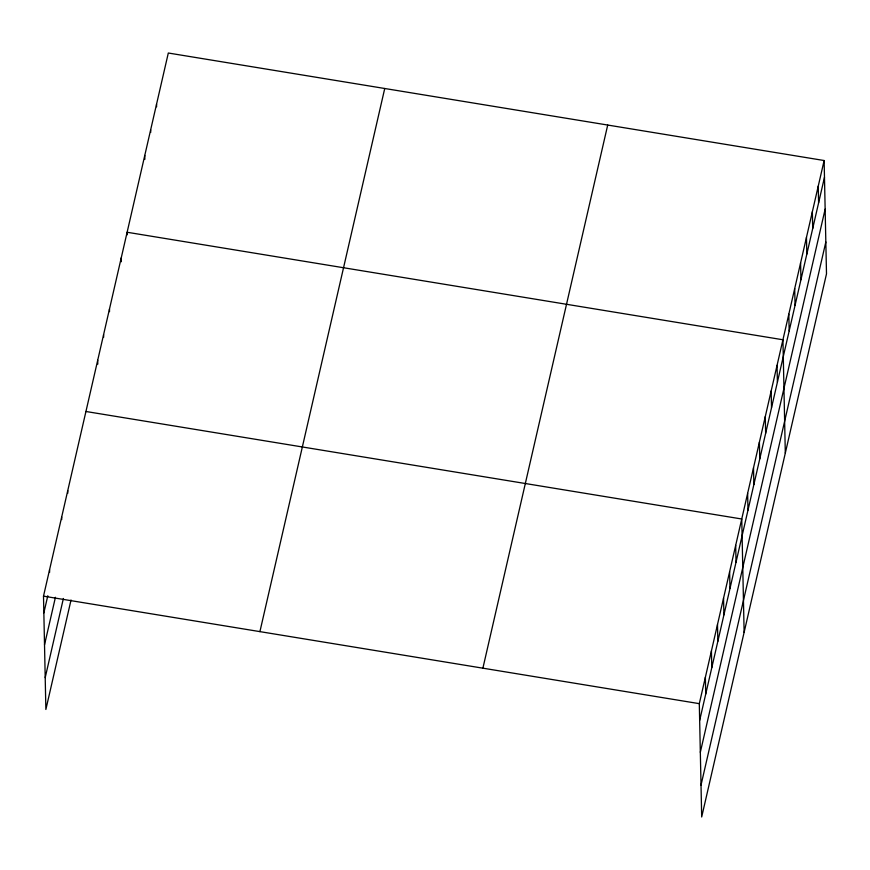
<?xml version="1.0" encoding="UTF-8"?>
<svg xmlns="http://www.w3.org/2000/svg" width="870" height="870" viewBox="0 0 870 870"><rect width="100%" height="100%" fill="white"/><g stroke="black" fill="none" stroke-linecap="round" stroke-linejoin="round"><path stroke-width="1.3" d="M71.035 599.995L45.871 709.474L43.5 596.146L168.312 53.016L824.129 160.526L826.5 273.854L701.688 816.984L699.306 703.656L824.129 160.526M43.848 612.915L47.796 595.765M44.522 644.779L55.43 597.288M45.207 677.61L63.39 598.462M259.912 631.631L384.736 88.501M482.893 668.182L607.706 125.052M699.665 720.425L824.477 177.295M700.328 752.289L825.141 209.159M701.013 785.121L825.837 241.98M85.934 411.488L741.751 518.998L744.122 632.316M43.5 596.146L699.306 703.656M818.246 186.136L818.594 202.895M812.362 211.736L812.711 228.495M806.468 237.347L806.827 254.105M800.585 262.947L800.944 279.705M794.701 288.557L795.06 305.316M788.818 314.157L789.177 330.915M785.305 453.085L782.935 339.768L127.129 232.257L127.183 234.835M777.051 365.367L777.399 382.126M771.168 390.978L771.516 407.736M765.285 416.578L765.633 433.336M759.401 442.178L759.749 458.947M753.518 467.788L753.866 484.546M747.635 493.388L747.982 510.157M735.683 545.381L736.031 562.14M729.625 571.753L729.973 588.522M723.557 598.136L723.905 614.894M717.5 624.519L717.848 641.277M711.432 650.901L711.78 667.66M705.374 677.284L705.722 694.043M156.546 104.226L156.6 106.803M150.662 129.837L150.717 132.414M144.779 155.436L144.866 159.308M121.245 257.857L121.321 261.729M109.479 309.067L109.533 311.645M103.595 334.667L103.65 337.255M97.712 360.278L97.788 364.149M67.751 490.626L67.806 493.203M61.683 517.008L61.737 519.586M49.557 569.774L49.612 572.351"/></g></svg>
